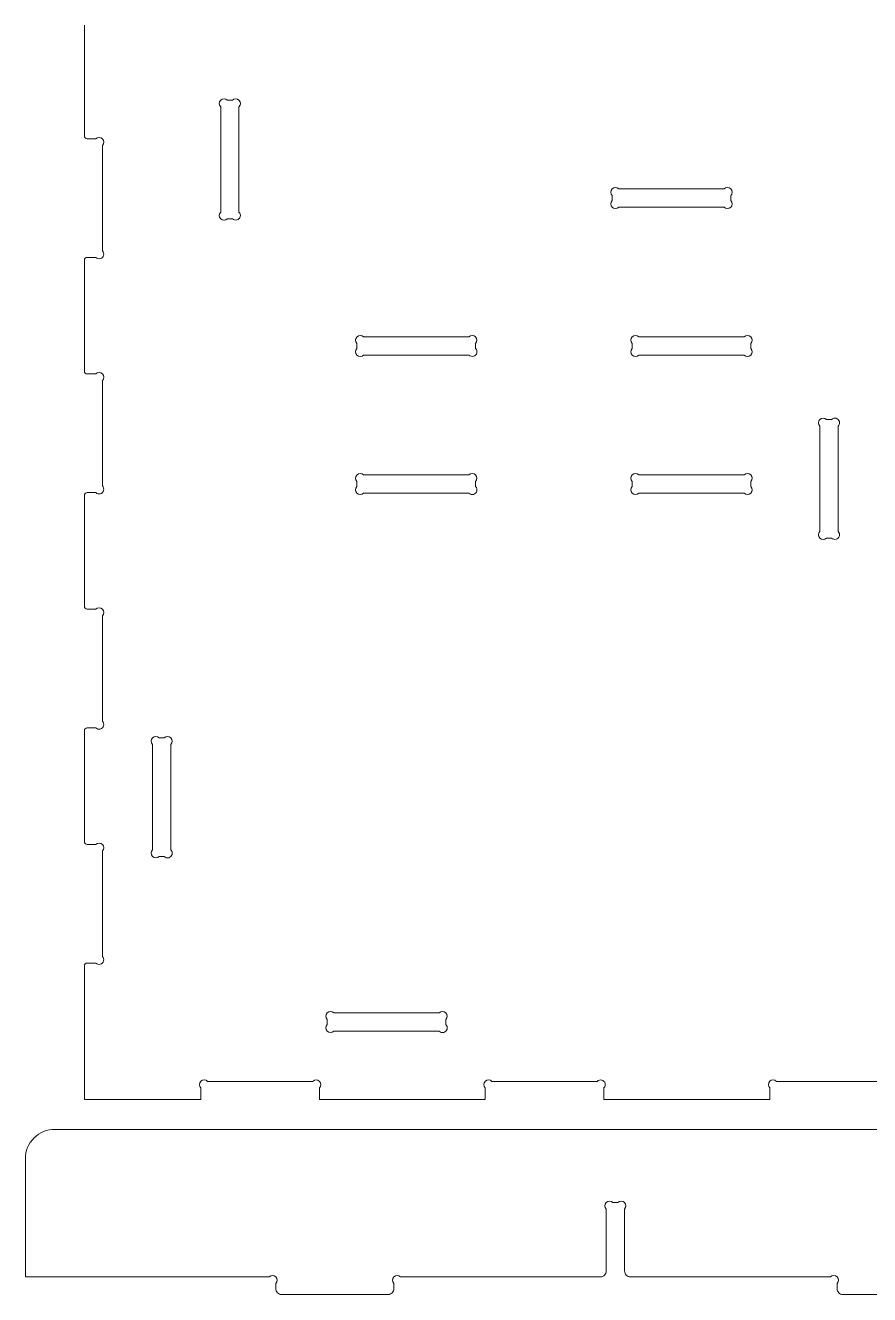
# Model space of a CAD drawing. Header units: millimetres. Extents: x 10 to 1489, y -739 to -10.
# Drawn here: x 870.4 to 1156.5, y -692.1 to -261.9 of the extents above; entities that cross this region are included whole.
import ezdxf

# ---------------------------------------------------------------- set-up
doc = ezdxf.new("R2010")
doc.units = ezdxf.units.MM
doc.layers.add('cut', color=7, linetype='Continuous', lineweight=0)

msp = doc.modelspace()

# ---------------------------------------------------------------- linework, layer by layer
at = {"layer": 'cut'}
for points in [[(1160.61, -619.78), (1124.9, -619.78, 1), (1122.65, -622.02), (1122.65, -625.88), (1066.45, -625.88), (1066.45, -622.02, 1), (1064.21, -619.78), (1028.5, -619.78, 1), (1026.25, -622.02), (1026.25, -625.88), (970.05, -625.88), (970.05, -622.02, 1), (967.81, -619.78), (932.1, -619.78, 1), (929.85, -622.02), (929.85, -625.88), (890.35, -625.88), (890.35, -580.68, -0.414214), (891.35, -579.68), (894.21, -579.68, 1), (896.45, -577.43), (896.45, -541.72, 1), (894.21, -539.48), (891.35, -539.48, -0.414214), (890.35, -538.48), (890.35, -500.98, -0.414214), (891.35, -499.98), (894.21, -499.98, 1), (896.45, -497.73), (896.45, -462.02, 1), (894.21, -459.78), (891.35, -459.78, -0.414214), (890.35, -458.78), (890.35, -421.28, -0.414214), (891.35, -420.28), (894.21, -420.28, 1), (896.45, -418.03), (896.45, -382.32, 1), (894.21, -380.08), (891.35, -380.08, -0.414214), (890.35, -379.08), (890.35, -341.58, -0.414214), (891.35, -340.58), (894.21, -340.58, 1), (896.45, -338.33), (896.45, -302.62, 1), (894.21, -300.38), (891.35, -300.38, -0.414214), (890.35, -299.38), (890.35, -261.88, -0.414214)], [(1183.45, -692.05), (1147.45, -692.05, -0.414214), (1145.45, -690.05), (1145.45, -688.3, 1), (1143.21, -686.05), (1075.45, -686.05, -0.414214), (1073.45, -684.05), (1073.45, -663.1, 1), (1071.21, -660.85), (1069.5, -660.85, 1), (1067.25, -663.1), (1067.25, -684.05, -0.414214), (1065.25, -686.05), (997.5, -686.05, 1), (995.25, -688.3), (995.25, -690.05, -0.414214), (993.25, -692.05), (957.25, -692.05, -0.414214), (955.25, -690.05), (955.25, -688.3, 1), (953.01, -686.05), (870.35, -686.05), (870.35, -646.05, -0.414214), (880.35, -636.05), (1260.35, -636.05, -0.414214)]]:
    msp.add_lwpolyline(points, format="xyb", dxfattribs=at)
for points in [[(942.75, -289.52, 1), (940.51, -287.28), (938.8, -287.28, 1), (936.55, -289.52), (936.55, -325.23, 1), (938.8, -327.48), (940.51, -327.48, 1), (942.75, -325.23)], [(1071.47, -317.38, 1), (1069.22, -319.62), (1069.22, -321.33, 1), (1071.47, -323.58), (1107.17, -323.58, 1), (1109.42, -321.33), (1109.42, -319.62, 1), (1107.17, -317.38)], [(985, -367.48, 1), (982.75, -369.72), (982.75, -371.43, 1), (985, -373.68), (1020.71, -373.68, 1), (1022.95, -371.43), (1022.95, -369.72, 1), (1020.71, -367.48)], [(1078.27, -367.48, 1), (1076.02, -369.72), (1076.02, -371.43, 1), (1078.27, -373.68), (1113.97, -373.68, 1), (1116.22, -371.43), (1116.22, -369.72, 1), (1113.97, -367.48)], [(1145.85, -397.72, 1), (1143.61, -395.48), (1141.9, -395.48, 1), (1139.65, -397.72), (1139.65, -433.43, 1), (1141.9, -435.68), (1143.61, -435.68, 1), (1145.85, -433.43)], [(985, -414.28, 1), (982.75, -416.52), (982.75, -418.23, 1), (985, -420.48), (1020.71, -420.48, 1), (1022.95, -418.23), (1022.95, -416.52, 1), (1020.71, -414.28)], [(1078.27, -414.28, 1), (1076.02, -416.52), (1076.02, -418.23, 1), (1078.27, -420.48), (1113.97, -420.48, 1), (1116.22, -418.23), (1116.22, -416.52, 1), (1113.97, -414.28)], [(919.65, -505.62, 1), (917.41, -503.38), (915.7, -503.38, 1), (913.45, -505.62), (913.45, -541.33, 1), (915.7, -543.58), (917.41, -543.58, 1), (919.65, -541.33)], [(974.9, -596.58, 1), (972.65, -598.82), (972.65, -600.53, 1), (974.9, -602.78), (1010.61, -602.78, 1), (1012.85, -600.53), (1012.85, -598.82, 1), (1010.61, -596.58)]]:
    msp.add_lwpolyline(points, format="xyb", close=True, dxfattribs=at)

doc.saveas('drawing.dxf')
